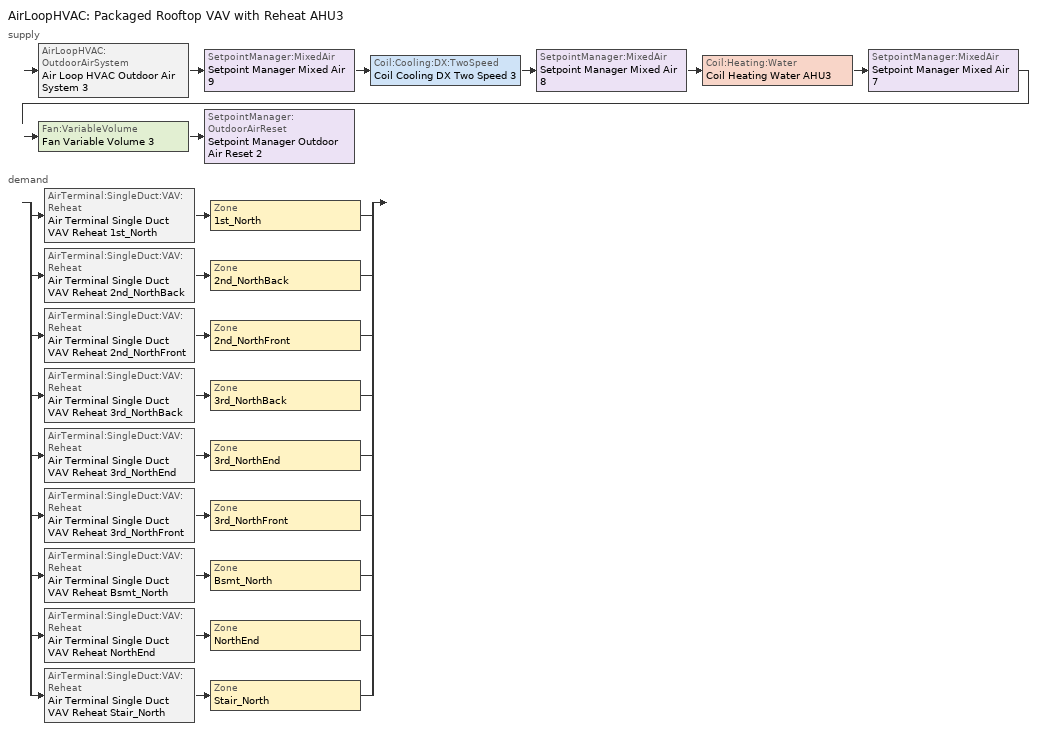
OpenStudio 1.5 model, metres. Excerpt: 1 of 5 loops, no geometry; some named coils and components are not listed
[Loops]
AirLoopHVAC 'Packaged Rooftop VAV with Reheat AHU3'
 supply: AirLoopHVAC:OutdoorAirSystem 'Air Loop HVAC Outdoor Air System 3' > SetpointManager:MixedAir 'Setpoint Manager Mixed Air 9' > Coil:Cooling:DX:TwoSpeed 'Coil Cooling DX Two Speed 3' > SetpointManager:MixedAir 'Setpoint Manager Mixed Air 8' > Coil:Heating:Water 'Coil Heating Water AHU3' > SetpointManager:MixedAir 'Setpoint Manager Mixed Air 7' > Fan:VariableVolume 'Fan Variable Volume 3' > SetpointManager:OutdoorAirReset 'Setpoint Manager Outdoor Air Reset 2'
 demand: split
  | AirTerminal:SingleDuct:VAV:Reheat 'Air Terminal Single Duct VAV Reheat 1st_North' > Zone '1st_North'
  | AirTerminal:SingleDuct:VAV:Reheat 'Air Terminal Single Duct VAV Reheat 2nd_NorthBack' > Zone '2nd_NorthBack'
  | AirTerminal:SingleDuct:VAV:Reheat 'Air Terminal Single Duct VAV Reheat 2nd_NorthFront' > Zone '2nd_NorthFront'
  | AirTerminal:SingleDuct:VAV:Reheat 'Air Terminal Single Duct VAV Reheat 3rd_NorthBack' > Zone '3rd_NorthBack'
  | AirTerminal:SingleDuct:VAV:Reheat 'Air Terminal Single Duct VAV Reheat 3rd_NorthEnd' > Zone '3rd_NorthEnd'
  | AirTerminal:SingleDuct:VAV:Reheat 'Air Terminal Single Duct VAV Reheat 3rd_NorthFront' > Zone '3rd_NorthFront'
  | AirTerminal:SingleDuct:VAV:Reheat 'Air Terminal Single Duct VAV Reheat Bsmt_North' > Zone 'Bsmt_North'
  | AirTerminal:SingleDuct:VAV:Reheat 'Air Terminal Single Duct VAV Reheat NorthEnd' > Zone 'NorthEnd'
  | AirTerminal:SingleDuct:VAV:Reheat 'Air Terminal Single Duct VAV Reheat Stair_North' > Zone 'Stair_North'
[Sizing:Zone] Zone Cooling Design Supply Air Temperature {C}=12.7778; Zone Cooling Design Supply Air Humidity Ratio {kg-H2O/kg-air}=0.0085; Zone Heating Design Supply Air Humidity Ratio {kg-H2O/kg-air}=0.008; Heating Design Air Flow Method=DesignDay
Name | Zone Heating Design Supply Air Temperature {C}
Stair_North; 1st_North; 2nd_NorthFront; 3rd_NorthFront; 3rd_NorthBack | 31.1111
Bsmt_North; NorthEnd | 34.4444
2nd_NorthBack | 30.5556
3rd_NorthEnd | 33.8889
[Zone equipment]
Stair_North: Air Terminal Single Duct VAV Reheat Stair_North
Bsmt_North: Air Terminal Single Duct VAV Reheat Bsmt_North
1st_North: Air Terminal Single Duct VAV Reheat 1st_North
NorthEnd: Air Terminal Single Duct VAV Reheat NorthEnd
2nd_NorthBack: Air Terminal Single Duct VAV Reheat 2nd_NorthBack
2nd_NorthFront: Air Terminal Single Duct VAV Reheat 2nd_NorthFront
3rd_NorthFront: Air Terminal Single Duct VAV Reheat 3rd_NorthFront
3rd_NorthBack: Air Terminal Single Duct VAV Reheat 3rd_NorthBack
3rd_NorthEnd: Air Terminal Single Duct VAV Reheat 3rd_NorthEnd
[AirLoopHVAC]
Packaged Rooftop VAV with Reheat AHU3: Design Supply Air Flow Rate {m3/s}=9.67492
[Sizing:System]
Packaged Rooftop VAV with Reheat AHU3: Type of Load to Size On=Sensible; Design Outdoor Air Flow Rate {m3/s}=1.08548; Minimum System Air Flow Ratio=0.346449; Preheat Design Temperature {C}=7; Preheat Design Humidity Ratio {kg-H2O/kg-Air}=0.008; Precool Design Temperature {C}=12.8; Precool Design Humidity Ratio {kg-H2O/kg-Air}=0.008; Central Cooling Design Supply Air Temperature {C}=12.8; Central Heating Design Supply Air Temperature {C}=12.8; Sizing Option=NonCoincident; 100% Outdoor Air in Cooling=No; 100% Outdoor Air in Heating=No; Central Cooling Design Supply Air Humidity Ratio {kg-H2O/kg-Air}=0.0085; Central Heating Design Supply Air Humidity Ratio {kg-H2O/kg-Air}=0.008; Cooling Design Air Flow Method=DesignDay; Cooling Design Air Flow Rate {m3/s}=0; Heating Design Air Flow Method=DesignDay; Heating Design Air Flow Rate {m3/s}=0; System Outdoor Air Method=ZoneSum
[Fan:VariableVolume]
Fan Variable Volume 3: Availability Schedule=Always On; Fan Efficiency=0.689; Pressure Rise {Pa}=1078.55; Maximum Flow Rate {m3/s}=11.7152; Fan Power Minimum Flow Rate Input Method=FixedFlowRate; Fan Power Minimum Flow Fraction=0; Fan Power Minimum Air Flow Rate {m3/s}=0; Motor Efficiency=0.93; Motor In Airstream Fraction=1; Fan Power Coefficient 1=0.0407599; Fan Power Coefficient 2=0.088045; Fan Power Coefficient 3=-0.0729261; Fan Power Coefficient 4=0.94374; Fan Power Coefficient 5=0
[Coil:Cooling:DX:TwoSpeed]
Coil Cooling DX Two Speed 3: Availability Schedule=Always On Discrete; Rated High Speed Total Cooling Capacity {W}=201135; Rated High Speed Sensible Heat Ratio=0.723972; Rated High Speed COP {W/W}=2.989; Rated High Speed Air Flow Rate {m3/s}=9.68236; Total Cooling Capacity Function of Temperature Curve=Curve Biquadratic 9; Total Cooling Capacity Function of Flow Fraction Curve=Curve Quadratic 7; Energy Input Ratio Function of Temperature Curve=Curve Biquadratic 10; Energy Input Ratio Function of Flow Fraction Curve=Curve Quadratic 8; Part Load Fraction Correlation Curve=Curve Quadratic 9; Rated Low Speed Total Cooling Capacity {W}=67035.4; Rated Low Speed Sensible Heat Ratio=0.723972; Rated Low Speed COP {W/W}=3.780645; Rated Low Speed Air Flow Rate {m3/s}=3.23; Low Speed Total Cooling Capacity Function of Temperature Curve=Curve Biquadratic 11; Low Speed Energy Input Ratio Function of Temperature Curve=Curve Biquadratic 12; Condenser Type=AirCooled; High Speed Evaporative Condenser Effectiveness=0; High Speed Evaporative Condenser Air Flow Rate {m3/s}=Autosize; High Speed Evaporative Condenser Pump Rated Power Consumption {W}=Autosize; Low Speed Evaporative Condenser Effectiveness=0; Low Speed Evaporative Condenser Air Flow Rate {m3/s}=Autosize; Low Speed Evaporative Condenser Pump Rated Power Consumption {W}=Autosize; Basin Heater Capacity {W/K}=10; Basin Heater Setpoint Temperature {C}=2
[Controller:OutdoorAir]
Controller Outdoor Air 3: Minimum Outdoor Air Flow Rate {m3/s}=1.08548; Maximum Outdoor Air Flow Rate {m3/s}=11.7152; Economizer Control Type=NoEconomizer; Economizer Control Action Type=ModulateFlow; Economizer Maximum Limit Dry-Bulb Temperature {C}=28; Economizer Maximum Limit Enthalpy {J/kg}=64000; Economizer Minimum Limit Dry-Bulb Temperature {C}=-100; Lockout Type=NoLockout; Minimum Limit Type=FixedMinimum; Controller Mechanical Ventilation=Controller Mechanical Ventilation 3; High Humidity Control=No; Heat Recovery Bypass Control Type=BypassWhenOAFlowGreaterThanMinimum
[Controller:MechanicalVentilation]
Controller Mechanical Ventilation 3: Availability Schedule=Always On Discrete; System Outdoor Air Method=ZoneSum
[AirLoopHVAC:OutdoorAirSystem]
Air Loop HVAC Outdoor Air System 3: Controller=Controller Outdoor Air 3
[AirTerminal:SingleDuct:VAV:Reheat] Availability Schedule=Always On Discrete; Zone Minimum Air Flow Input Method=Constant; Fixed Minimum Air Flow Rate {m3/s}=0; Minimum Hot Water or Steam Flow Rate {m3/s}=0; Convergence Tolerance=0.001; Damper Heating Action=Normal; Maximum Flow per Zone Floor Area During Reheat {m3/s-m2}=0; Maximum Flow Fraction During Reheat=1
Name | Maximum Air Flow Rate {m3/s} | Constant Minimum Air Flow Fraction | Reheat Coil | Maximum Hot Water or Steam Flow Rate {m3/s} | Maximum Reheat Air Temperature {C}
Air Terminal Single Duct VAV Reheat 1st_North | 1.88779 | 0.35 | Coil Heating Water 1st_North | 0.000151416 | 35
Air Terminal Single Duct VAV Reheat 2nd_NorthBack | 1.41584 | 0.33 | Coil Heating Water 2nd_NorthBack | 0.000100944 | 40.5556
Air Terminal Single Duct VAV Reheat 2nd_NorthFront | 1.88779 | 0.35 | Coil Heating Water 2nd_NorthFront | 0.000151416 | 40.5556
Air Terminal Single Duct VAV Reheat 3rd_NorthBack | 1.88779 | 0.35 | Coil Heating Water 3rd_NorthBack | 0.000151416 | 40.5556
Air Terminal Single Duct VAV Reheat 3rd_NorthEnd | 1.88779 | 0.38 | Coil Heating Water 3rd_NorthEnd | 0.00019558 | 40.5556
Air Terminal Single Duct VAV Reheat 3rd_NorthFront | 1.88779 | 0.35 | Coil Heating Water 3rd_NorthFront | 0.000151416 | 40.5556
Air Terminal Single Duct VAV Reheat Bsmt_North | 1.41584 | 0.33 | Coil Heating Water Bsmt_North | 0.000189271 | 40.5556
Air Terminal Single Duct VAV Reheat NorthEnd | 3.77558 | 0.31 | Coil Heating Water NorthEnd | 0.000315451 | 40.5556
Air Terminal Single Duct VAV Reheat Stair_North | 0.471947 | 0.35 | Coil Heating Water Stair_North | 3.78541e-05 | 40.5556
[SetpointManager:OutdoorAirReset]
Setpoint Manager Outdoor Air Reset 2: Control Variable=Temperature; Setpoint at Outdoor Low Temperature {C}=23.3333; Outdoor Low Temperature {C}=4.44444; Setpoint at Outdoor High Temperature {C}=14.1667; Outdoor High Temperature {C}=26.6667
[Schedule:Constant]
Always On Discrete: Value=1
[Schedule:Ruleset]
Always On: Default Day Schedule=Always On Default Schedule; Summer Design Day Schedule=Always On Summer Design Day; Winter Design Day Schedule=Always On Winter Design Day
[Schedule:Day]
Always On Default Schedule; Always On Winter Design Day; Always On Summer Design Day: 24, 0, 1
[Curve:Biquadratic] Minimum Value of x {BasedOnField A2}=17; Maximum Value of x {BasedOnField A2}=22; Minimum Value of y {BasedOnField A3}=13; Maximum Value of y {BasedOnField A3}=46
Name | Coefficient1 Constant | Coefficient2 x | Coefficient3 x**2 | Coefficient4 y | Coefficient5 y**2 | Coefficient6 x*y
Curve Biquadratic 9; Curve Biquadratic 11 | 0.42415 | 0.04426 | -0.00042 | 0.00333 | -8e-005 | -0.00021
Curve Biquadratic 10; Curve Biquadratic 12 | 1.23649 | -0.02431 | 0.00057 | -0.01434 | 0.00063 | -0.00038
[Curve:Quadratic]
Name | Coefficient1 Constant | Coefficient2 x | Coefficient3 x**2 | Minimum Value of x {BasedOnField A2} | Maximum Value of x {BasedOnField A2}
Curve Quadratic 7 | 0.77136 | 0.34053 | -0.11088 | 0.75918 | 1.13877
Curve Quadratic 8 | 1.2055 | -0.32953 | 0.12308 | 0.75918 | 1.13877
Curve Quadratic 9 | 0.771 | 0.229 | 0 | 0 | 1
